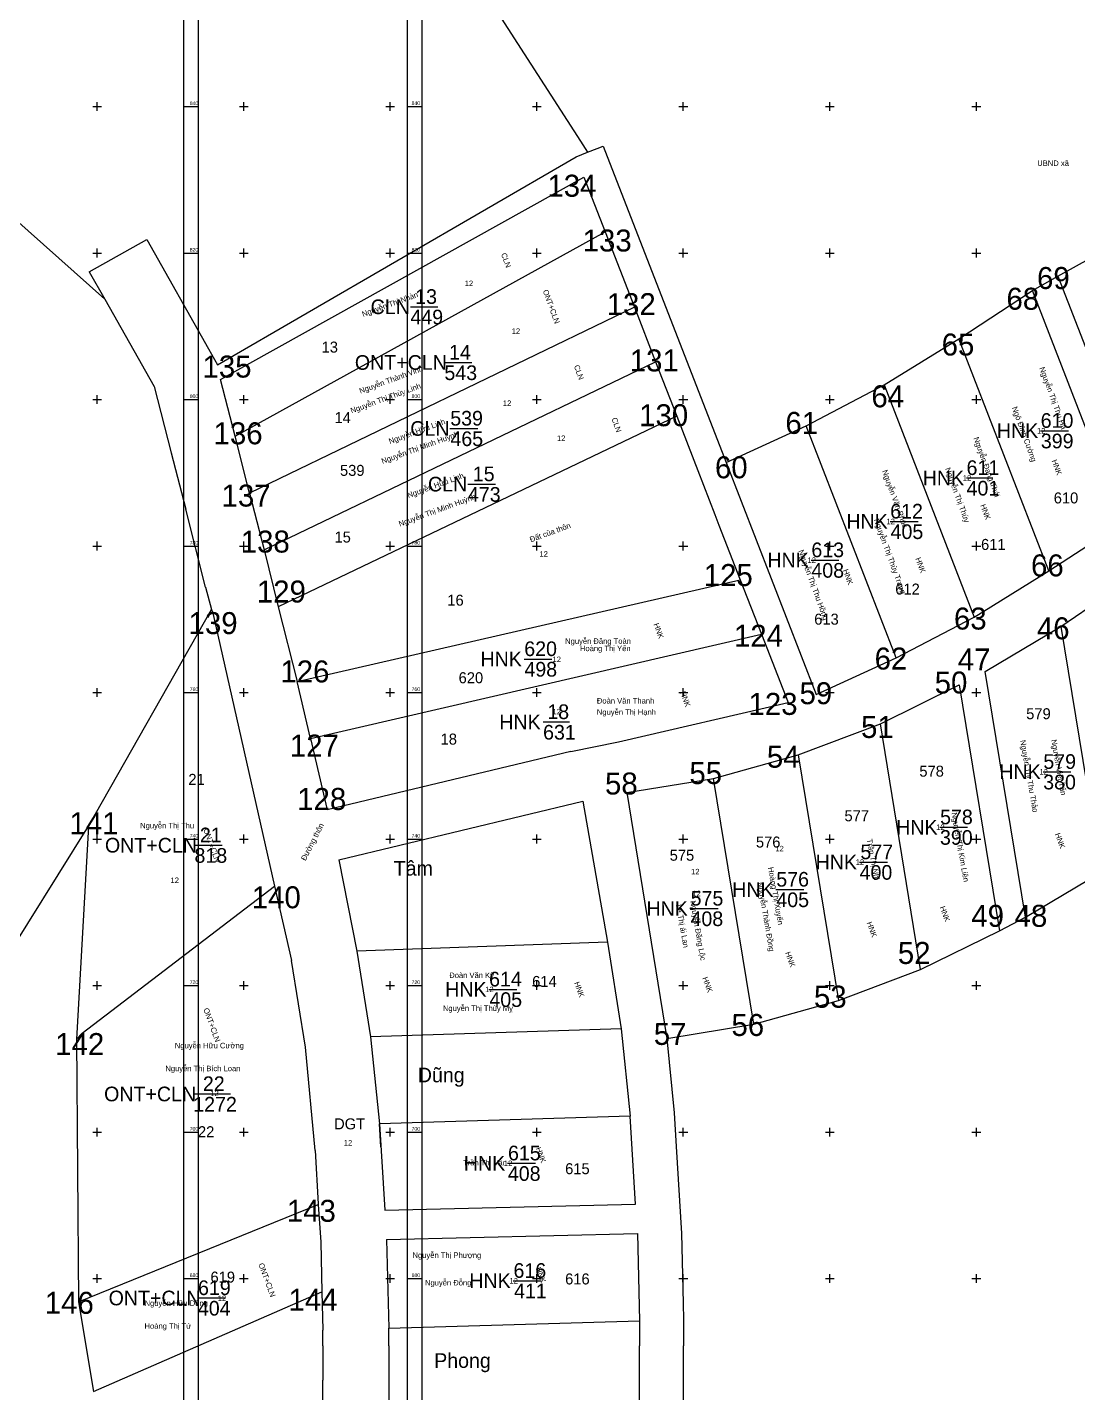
# Model space of a CAD drawing. Extents: x 547747 to 549324, y 1837450 to 1838029.
# Drawn here: x 548030.5 to 548173.8, y 1837664.4 to 1837850.8 of the extents above; entities that cross this region are included whole.
import ezdxf

# ---------------------------------------------------------------- set-up
doc = ezdxf.new("R2010")
doc.units = 0
for name, color, linetype in [('Level 10', 7, 'Continuous'), ('Level 13', 7, 'Continuous'), ('Level 14', 7, 'Continuous'), ('Level 15', 7, 'Continuous'), ('Level 16', 7, 'Continuous'), ('Level 18', 7, 'Continuous'), ('Level 19', 7, 'Continuous'), ('Level 2', 7, 'Continuous'), ('Level 21', 7, 'Continuous'), ('Level 3', 7, 'Continuous'), ('Level 57', 7, 'Continuous'), ('Level 58', 7, 'Continuous'), ('Level 63', 7, 'Continuous'), ('Level 9', 7, 'Continuous')]:
    doc.layers.add(name, color=color, linetype=linetype)

msp = doc.modelspace()

# ---------------------------------------------------------------- linework, layer by layer
at = {"layer": 'Level 10'}
for p, q in [((548083.96, 1837869.45), (548105.96, 1837835.29)), ((548018.09, 1837834.15), (548041.03, 1837813.7)), ((548105.36, 1837833.14), (548106.94, 1837833.76)), ((548105.96, 1837835.29), (548106.94, 1837833.76)), ((548106.94, 1837833.76), (548108.22, 1837834.25)), ((548108.22, 1837834.25), (548109.07, 1837834.58)), ((548109.07, 1837834.58), (548125.84, 1837791.42)), ((548056.43, 1837804.73), (548105.36, 1837833.14)), ((548056.81, 1837802.73), (548106.44, 1837830.34)), ((548106.44, 1837830.34), (548109.33, 1837822.88)), ((548058.81, 1837794.98), (548109.33, 1837822.88)), ((548109.33, 1837822.88), (548113.32, 1837812.63)), ((548171.14, 1837816.83), (548181.63, 1837822.66)), ((548038.92, 1837817.43), (548046.76, 1837821.85)), ((548046.76, 1837821.85), (548055.19, 1837806.92)), ((548038.92, 1837817.43), (548041.03, 1837813.7)), ((548170.41, 1837816.42), (548171.14, 1837816.83)), ((548171.14, 1837816.83), (548183.43, 1837785.13)), ((548157.61, 1837808.3), (548167.65, 1837814.87)), ((548167.65, 1837814.87), (548170.41, 1837816.42)), ((548179.94, 1837783.17), (548167.65, 1837814.87)), ((548041.03, 1837813.7), (548047.77, 1837801.78)), ((548113.32, 1837812.63), (548060.8, 1837787.23)), ((548113.32, 1837812.63), (548116.22, 1837805.17)), ((548147.4, 1837802), (548157.61, 1837808.3)), ((548169.9, 1837776.6), (548157.61, 1837808.3)), ((548055.19, 1837806.92), (548056.43, 1837804.73)), ((548062.77, 1837779.48), (548116.22, 1837805.17)), ((548116.22, 1837805.17), (548119.11, 1837797.72)), ((548058.81, 1837794.98), (548056.81, 1837802.73)), ((548136.77, 1837796.43), (548147.4, 1837802)), ((548147.4, 1837802), (548159.69, 1837770.3)), ((548047.77, 1837801.78), (548050.1, 1837792.73)), ((548119.11, 1837797.72), (548064.72, 1837771.72)), ((548119.11, 1837797.72), (548121.98, 1837790.32)), ((548125.84, 1837791.42), (548136.77, 1837796.43)), ((548149.06, 1837764.73), (548136.77, 1837796.43)), ((548060.8, 1837787.23), (548058.81, 1837794.98)), ((548050.1, 1837792.73), (548052.08, 1837785.02)), ((548125.84, 1837791.42), (548138.15, 1837759.73)), ((548121.98, 1837790.32), (548124.32, 1837784.29)), ((548060.8, 1837787.23), (548062.77, 1837779.48)), ((548054.77, 1837774.4), (548052.08, 1837785.02)), ((548124.32, 1837784.29), (548124.87, 1837782.86)), ((548124.87, 1837782.86), (548127.78, 1837775.41)), ((548169.9, 1837776.6), (548179.94, 1837783.17)), ((548062.77, 1837779.48), (548064.72, 1837771.72)), ((548159.69, 1837770.3), (548169.9, 1837776.6)), ((548054.77, 1837774.4), (548055.62, 1837771.34)), ((548067.27, 1837761.53), (548127.78, 1837775.41)), ((548127.78, 1837775.41), (548130.68, 1837767.96)), ((548171.51, 1837769.03), (548177.42, 1837773.02)), ((548038.8, 1837741.74), (548055.62, 1837771.34)), ((548055.62, 1837771.34), (548055.81, 1837770.67)), ((548055.81, 1837770.67), (548064.22, 1837733.56)), ((548064.72, 1837771.72), (548067.27, 1837761.53)), ((548149.06, 1837764.73), (548159.69, 1837770.3)), ((548161.21, 1837762.88), (548171.51, 1837769.03)), ((548171.51, 1837769.03), (548177.02, 1837735.48)), ((548069.09, 1837753.74), (548130.68, 1837767.96)), ((548130.68, 1837767.96), (548134.3, 1837758.64)), ((548138.15, 1837759.73), (548149.06, 1837764.73)), ((548166.71, 1837729.33), (548161.21, 1837762.88)), ((548069.09, 1837753.74), (548067.27, 1837761.53)), ((548146.9, 1837755.74), (548157.65, 1837761.06)), ((548157.65, 1837761.06), (548163.16, 1837727.49)), ((548111.16, 1837753.26), (548134.3, 1837758.64)), ((548135.67, 1837751.51), (548146.9, 1837755.74)), ((548152.39, 1837722.19), (548146.9, 1837755.74)), ((548069.09, 1837753.74), (548071.39, 1837744.01)), ((548104.64, 1837751.97), (548071.39, 1837744.01)), ((548104.64, 1837751.97), (548111.16, 1837753.26)), ((548124.12, 1837748.26), (548135.67, 1837751.51)), ((548135.67, 1837751.51), (548141.16, 1837717.96)), ((548112.27, 1837746.35), (548124.12, 1837748.26)), ((548129.61, 1837714.71), (548124.12, 1837748.26)), ((548112.27, 1837746.35), (548117.75, 1837712.79)), ((548072.96, 1837737.17), (548106.27, 1837745.16)), ((548106.27, 1837745.16), (548109.63, 1837725.94)), ((548000.88, 1837681), (548038.8, 1837741.74)), ((548038.8, 1837741.74), (548037.19, 1837712.66)), ((548072.96, 1837737.17), (548075.44, 1837724.7)), ((548166.71, 1837729.33), (548177.02, 1837735.48)), ((548037.94, 1837713.52), (548064.22, 1837733.56)), ((548064.22, 1837733.56), (548066.51, 1837723.43)), ((548163.16, 1837727.49), (548166.71, 1837729.33)), ((548152.39, 1837722.19), (548163.16, 1837727.49)), ((548109.63, 1837725.94), (548075.44, 1837724.7)), ((548109.63, 1837725.94), (548111.52, 1837714.09)), ((548075.44, 1837724.7), (548077.31, 1837713.02)), ((548068.41, 1837711.61), (548066.51, 1837723.43)), ((548141.16, 1837717.96), (548152.39, 1837722.19)), ((548129.61, 1837714.71), (548141.16, 1837717.96)), ((548117.75, 1837712.79), (548129.61, 1837714.71)), ((548037.19, 1837712.66), (548037.94, 1837713.52)), ((548037.19, 1837712.66), (548037.46, 1837676.84)), ((548111.52, 1837714.09), (548077.31, 1837713.02)), ((548077.31, 1837713.02), (548078.54, 1837701.11)), ((548111.52, 1837714.09), (548112.76, 1837702.15)), ((548117.75, 1837712.79), (548118.75, 1837702.61)), ((548069.73, 1837697.47), (548068.41, 1837711.61)), ((548112.76, 1837702.15), (548078.54, 1837701.11)), ((548113.49, 1837690.17), (548112.76, 1837702.15)), ((548118.75, 1837702.61), (548119.03, 1837698.01)), ((548078.54, 1837701.11), (548079.25, 1837689.32)), ((548069.73, 1837697.47), (548070.18, 1837690.18)), ((548119.03, 1837698.01), (548119.74, 1837686.14)), ((548037.46, 1837676.84), (548070.18, 1837690.11)), ((548070.18, 1837690.18), (548070.18, 1837690.11)), ((548070.18, 1837690.11), (548070.5, 1837684.95)), ((548079.25, 1837689.32), (548113.49, 1837690.17)), ((548070.5, 1837684.95), (548070.66, 1837678.18)), ((548079.5, 1837685.32), (548113.74, 1837686.17)), ((548079.5, 1837685.32), (548079.79, 1837673.24)), ((548113.74, 1837686.17), (548114.03, 1837674.23)), ((548119.74, 1837686.14), (548119.97, 1837676.66)), ((548039.5, 1837664.6), (548070.66, 1837678.18)), ((548070.66, 1837678.18), (548070.79, 1837672.97)), ((548037.46, 1837676.84), (548039.5, 1837664.6)), ((548119.97, 1837676.66), (548120.03, 1837674.38)), ((548079.79, 1837673.24), (548114.03, 1837674.23)), ((548079.79, 1837670.83), (548079.79, 1837673.24)), ((548114.03, 1837674.23), (548114.03, 1837670.83)), ((548120.03, 1837674.38), (548120.03, 1837670.82)), ((548070.79, 1837670.82), (548070.79, 1837672.97)), ((548070.79, 1837670.82), (548070.8, 1837666.15)), ((548079.79, 1837670.83), (548079.8, 1837664.73)), ((548114.02, 1837664.73), (548114.03, 1837670.83)), ((548120.02, 1837664.72), (548120.03, 1837670.82)), ((548070.8, 1837664.72), (548070.8, 1837666.15)), ((548070.8, 1837661.1), (548070.8, 1837664.72)), ((548079.8, 1837664.73), (548079.8, 1837661)), ((548114.02, 1837662.35), (548114.02, 1837664.73)), ((548120.02, 1837662.25), (548120.02, 1837664.72))]:
    msp.add_line(p, q, dxfattribs=at)
at = {"layer": 'Level 16'}
for p, q in [((548082.74, 1837812.66), (548086.5, 1837812.66)), ((548087.36, 1837805.06), (548091.15, 1837805.06)), ((548088.15, 1837796.05), (548091.97, 1837796.05)), ((548168.77, 1837795.74), (548172.56, 1837795.74)), ((548158.65, 1837789.3), (548162.25, 1837789.3)), ((548090.57, 1837788.45), (548094.36, 1837788.45)), ((548148.23, 1837783.36), (548152.05, 1837783.36)), ((548137.45, 1837778.08), (548141.24, 1837778.08)), ((548098.28, 1837764.58), (548102.07, 1837764.58)), ((548100.85, 1837755.98), (548104.45, 1837755.98)), ((548169.11, 1837749.18), (548172.9, 1837749.18)), ((548155.02, 1837741.62), (548158.81, 1837741.62)), ((548053.25, 1837739.17), (548057.05, 1837739.17)), ((548144.03, 1837736.85), (548147.86, 1837736.85)), ((548132.64, 1837733.11), (548136.47, 1837733.11)), ((548120.94, 1837730.52), (548124.76, 1837730.52)), ((548093.47, 1837719.48), (548097.29, 1837719.48)), ((548053.13, 1837705.2), (548058.19, 1837705.2)), ((548096.01, 1837695.74), (548099.83, 1837695.74)), ((548096.77, 1837679.7), (548100.6, 1837679.7)), ((548053.75, 1837677.35), (548057.51, 1837677.35))]:
    msp.add_line(p, q, dxfattribs=at)
at = {"layer": 'Level 57'}
msp.add_lwpolyline([(548078.54, 1837701.11), (548078.53, 1837701.11), (548078.72, 1837697.99)], close=True, dxfattribs=at)
msp.add_lwpolyline([(548078.54, 1837701.11), (548078.53, 1837701.11), (548078.72, 1837697.99)], close=True, dxfattribs=at)
at = {"layer": 'Level 58'}
for p, q in [((548039.4, 1837840), (548040.6, 1837840)), ((548039.4, 1837840), (548040.6, 1837840)), ((548039.4, 1837840), (548040.6, 1837840)), ((548039.4, 1837840), (548040.6, 1837840)), ((548039.4, 1837840), (548040.6, 1837840)), ((548040, 1837839.4), (548040, 1837840.6)), ((548040, 1837839.4), (548040, 1837840.6)), ((548040, 1837839.4), (548040, 1837840.6)), ((548040, 1837839.4), (548040, 1837840.6)), ((548040, 1837839.4), (548040, 1837840.6)), ((548059.4, 1837840), (548060.6, 1837840)), ((548059.4, 1837840), (548060.6, 1837840)), ((548059.4, 1837840), (548060.6, 1837840)), ((548059.4, 1837840), (548060.6, 1837840)), ((548059.4, 1837840), (548060.6, 1837840)), ((548060, 1837839.4), (548060, 1837840.6)), ((548060, 1837839.4), (548060, 1837840.6)), ((548060, 1837839.4), (548060, 1837840.6)), ((548060, 1837839.4), (548060, 1837840.6)), ((548060, 1837839.4), (548060, 1837840.6)), ((548079.4, 1837840), (548080.6, 1837840)), ((548079.4, 1837840), (548080.6, 1837840)), ((548079.4, 1837840), (548080.6, 1837840)), ((548079.4, 1837840), (548080.6, 1837840)), ((548079.4, 1837840), (548080.6, 1837840)), ((548080, 1837839.4), (548080, 1837840.6)), ((548080, 1837839.4), (548080, 1837840.6)), ((548080, 1837839.4), (548080, 1837840.6)), ((548080, 1837839.4), (548080, 1837840.6)), ((548080, 1837839.4), (548080, 1837840.6)), ((548082.31, 1837840), (548084.31, 1837840)), ((548082.31, 1837840), (548084.31, 1837840)), ((548082.31, 1837840), (548084.31, 1837840)), ((548082.31, 1837840), (548084.31, 1837840)), ((548082.31, 1837840), (548084.31, 1837840)), ((548040, 1837819.4), (548040, 1837820.6)), ((548040, 1837819.4), (548040, 1837820.6)), ((548040, 1837819.4), (548040, 1837820.6)), ((548040, 1837819.4), (548040, 1837820.6)), ((548040, 1837819.4), (548040, 1837820.6)), ((548060, 1837819.4), (548060, 1837820.6)), ((548060, 1837819.4), (548060, 1837820.6)), ((548060, 1837819.4), (548060, 1837820.6)), ((548060, 1837819.4), (548060, 1837820.6)), ((548060, 1837819.4), (548060, 1837820.6)), ((548080, 1837819.4), (548080, 1837820.6)), ((548080, 1837819.4), (548080, 1837820.6)), ((548080, 1837819.4), (548080, 1837820.6)), ((548080, 1837819.4), (548080, 1837820.6)), ((548080, 1837819.4), (548080, 1837820.6)), ((548039.4, 1837820), (548040.6, 1837820)), ((548039.4, 1837820), (548040.6, 1837820)), ((548039.4, 1837820), (548040.6, 1837820)), ((548039.4, 1837820), (548040.6, 1837820)), ((548039.4, 1837820), (548040.6, 1837820)), ((548059.4, 1837820), (548060.6, 1837820)), ((548059.4, 1837820), (548060.6, 1837820)), ((548059.4, 1837820), (548060.6, 1837820)), ((548059.4, 1837820), (548060.6, 1837820)), ((548059.4, 1837820), (548060.6, 1837820)), ((548079.4, 1837820), (548080.6, 1837820)), ((548079.4, 1837820), (548080.6, 1837820)), ((548079.4, 1837820), (548080.6, 1837820)), ((548079.4, 1837820), (548080.6, 1837820)), ((548079.4, 1837820), (548080.6, 1837820)), ((548082.31, 1837820), (548084.31, 1837820)), ((548082.31, 1837820), (548084.31, 1837820)), ((548082.31, 1837820), (548084.31, 1837820)), ((548082.31, 1837820), (548084.31, 1837820)), ((548082.31, 1837820), (548084.31, 1837820)), ((548039.4, 1837800), (548040.6, 1837800)), ((548039.4, 1837800), (548040.6, 1837800)), ((548039.4, 1837800), (548040.6, 1837800)), ((548039.4, 1837800), (548040.6, 1837800)), ((548039.4, 1837800), (548040.6, 1837800)), ((548040, 1837799.4), (548040, 1837800.6)), ((548040, 1837799.4), (548040, 1837800.6)), ((548040, 1837799.4), (548040, 1837800.6)), ((548040, 1837799.4), (548040, 1837800.6)), ((548040, 1837799.4), (548040, 1837800.6)), ((548059.4, 1837800), (548060.6, 1837800)), ((548059.4, 1837800), (548060.6, 1837800)), ((548059.4, 1837800), (548060.6, 1837800)), ((548059.4, 1837800), (548060.6, 1837800)), ((548059.4, 1837800), (548060.6, 1837800)), ((548060, 1837799.4), (548060, 1837800.6)), ((548060, 1837799.4), (548060, 1837800.6)), ((548060, 1837799.4), (548060, 1837800.6)), ((548060, 1837799.4), (548060, 1837800.6)), ((548060, 1837799.4), (548060, 1837800.6)), ((548079.4, 1837800), (548080.6, 1837800)), ((548079.4, 1837800), (548080.6, 1837800)), ((548079.4, 1837800), (548080.6, 1837800)), ((548079.4, 1837800), (548080.6, 1837800)), ((548079.4, 1837800), (548080.6, 1837800)), ((548080, 1837799.4), (548080, 1837800.6)), ((548080, 1837799.4), (548080, 1837800.6)), ((548080, 1837799.4), (548080, 1837800.6)), ((548080, 1837799.4), (548080, 1837800.6)), ((548080, 1837799.4), (548080, 1837800.6)), ((548082.31, 1837800), (548084.31, 1837800)), ((548082.31, 1837800), (548084.31, 1837800)), ((548082.31, 1837800), (548084.31, 1837800)), ((548082.31, 1837800), (548084.31, 1837800)), ((548082.31, 1837800), (548084.31, 1837800)), ((548039.4, 1837780), (548040.6, 1837780)), ((548039.4, 1837780), (548040.6, 1837780)), ((548039.4, 1837780), (548040.6, 1837780)), ((548039.4, 1837780), (548040.6, 1837780)), ((548039.4, 1837780), (548040.6, 1837780)), ((548040, 1837779.4), (548040, 1837780.6)), ((548040, 1837779.4), (548040, 1837780.6)), ((548040, 1837779.4), (548040, 1837780.6)), ((548040, 1837779.4), (548040, 1837780.6)), ((548040, 1837779.4), (548040, 1837780.6)), ((548059.4, 1837780), (548060.6, 1837780)), ((548059.4, 1837780), (548060.6, 1837780)), ((548059.4, 1837780), (548060.6, 1837780)), ((548059.4, 1837780), (548060.6, 1837780)), ((548059.4, 1837780), (548060.6, 1837780)), ((548060, 1837779.4), (548060, 1837780.6)), ((548060, 1837779.4), (548060, 1837780.6)), ((548060, 1837779.4), (548060, 1837780.6)), ((548060, 1837779.4), (548060, 1837780.6)), ((548060, 1837779.4), (548060, 1837780.6)), ((548079.4, 1837780), (548080.6, 1837780)), ((548079.4, 1837780), (548080.6, 1837780)), ((548079.4, 1837780), (548080.6, 1837780)), ((548079.4, 1837780), (548080.6, 1837780)), ((548079.4, 1837780), (548080.6, 1837780)), ((548080, 1837779.4), (548080, 1837780.6)), ((548080, 1837779.4), (548080, 1837780.6)), ((548080, 1837779.4), (548080, 1837780.6)), ((548080, 1837779.4), (548080, 1837780.6)), ((548080, 1837779.4), (548080, 1837780.6)), ((548082.31, 1837780), (548084.31, 1837780)), ((548082.31, 1837780), (548084.31, 1837780)), ((548082.31, 1837780), (548084.31, 1837780)), ((548082.31, 1837780), (548084.31, 1837780)), ((548082.31, 1837780), (548084.31, 1837780)), ((548039.4, 1837760), (548040.6, 1837760)), ((548039.4, 1837760), (548040.6, 1837760)), ((548039.4, 1837760), (548040.6, 1837760)), ((548039.4, 1837760), (548040.6, 1837760)), ((548039.4, 1837760), (548040.6, 1837760)), ((548040, 1837759.4), (548040, 1837760.6)), ((548040, 1837759.4), (548040, 1837760.6)), ((548040, 1837759.4), (548040, 1837760.6)), ((548040, 1837759.4), (548040, 1837760.6)), ((548040, 1837759.4), (548040, 1837760.6)), ((548059.4, 1837760), (548060.6, 1837760)), ((548059.4, 1837760), (548060.6, 1837760)), ((548059.4, 1837760), (548060.6, 1837760)), ((548059.4, 1837760), (548060.6, 1837760)), ((548059.4, 1837760), (548060.6, 1837760)), ((548060, 1837759.4), (548060, 1837760.6)), ((548060, 1837759.4), (548060, 1837760.6)), ((548060, 1837759.4), (548060, 1837760.6)), ((548060, 1837759.4), (548060, 1837760.6)), ((548060, 1837759.4), (548060, 1837760.6)), ((548079.4, 1837760), (548080.6, 1837760)), ((548079.4, 1837760), (548080.6, 1837760)), ((548079.4, 1837760), (548080.6, 1837760)), ((548079.4, 1837760), (548080.6, 1837760)), ((548079.4, 1837760), (548080.6, 1837760)), ((548080, 1837759.4), (548080, 1837760.6)), ((548080, 1837759.4), (548080, 1837760.6)), ((548080, 1837759.4), (548080, 1837760.6)), ((548080, 1837759.4), (548080, 1837760.6)), ((548080, 1837759.4), (548080, 1837760.6)), ((548082.31, 1837760), (548084.31, 1837760)), ((548082.31, 1837760), (548084.31, 1837760)), ((548082.31, 1837760), (548084.31, 1837760)), ((548082.31, 1837760), (548084.31, 1837760)), ((548082.31, 1837760), (548084.31, 1837760)), ((548040, 1837739.4), (548040, 1837740.6)), ((548040, 1837739.4), (548040, 1837740.6)), ((548040, 1837739.4), (548040, 1837740.6)), ((548040, 1837739.4), (548040, 1837740.6)), ((548040, 1837739.4), (548040, 1837740.6)), ((548060, 1837739.4), (548060, 1837740.6)), ((548060, 1837739.4), (548060, 1837740.6)), ((548060, 1837739.4), (548060, 1837740.6)), ((548060, 1837739.4), (548060, 1837740.6)), ((548060, 1837739.4), (548060, 1837740.6)), ((548080, 1837739.4), (548080, 1837740.6)), ((548080, 1837739.4), (548080, 1837740.6)), ((548080, 1837739.4), (548080, 1837740.6)), ((548080, 1837739.4), (548080, 1837740.6)), ((548080, 1837739.4), (548080, 1837740.6)), ((548039.4, 1837740), (548040.6, 1837740)), ((548039.4, 1837740), (548040.6, 1837740)), ((548039.4, 1837740), (548040.6, 1837740)), ((548039.4, 1837740), (548040.6, 1837740)), ((548039.4, 1837740), (548040.6, 1837740)), ((548059.4, 1837740), (548060.6, 1837740)), ((548059.4, 1837740), (548060.6, 1837740)), ((548059.4, 1837740), (548060.6, 1837740)), ((548059.4, 1837740), (548060.6, 1837740)), ((548059.4, 1837740), (548060.6, 1837740)), ((548079.4, 1837740), (548080.6, 1837740)), ((548079.4, 1837740), (548080.6, 1837740)), ((548079.4, 1837740), (548080.6, 1837740)), ((548079.4, 1837740), (548080.6, 1837740)), ((548079.4, 1837740), (548080.6, 1837740)), ((548082.31, 1837740), (548084.31, 1837740)), ((548082.31, 1837740), (548084.31, 1837740)), ((548082.31, 1837740), (548084.31, 1837740)), ((548082.31, 1837740), (548084.31, 1837740)), ((548082.31, 1837740), (548084.31, 1837740)), ((548039.4, 1837720), (548040.6, 1837720)), ((548039.4, 1837720), (548040.6, 1837720)), ((548039.4, 1837720), (548040.6, 1837720)), ((548039.4, 1837720), (548040.6, 1837720)), ((548039.4, 1837720), (548040.6, 1837720)), ((548040, 1837719.4), (548040, 1837720.6)), ((548040, 1837719.4), (548040, 1837720.6)), ((548040, 1837719.4), (548040, 1837720.6)), ((548040, 1837719.4), (548040, 1837720.6)), ((548040, 1837719.4), (548040, 1837720.6)), ((548059.4, 1837720), (548060.6, 1837720)), ((548059.4, 1837720), (548060.6, 1837720)), ((548059.4, 1837720), (548060.6, 1837720)), ((548059.4, 1837720), (548060.6, 1837720)), ((548059.4, 1837720), (548060.6, 1837720)), ((548060, 1837719.4), (548060, 1837720.6)), ((548060, 1837719.4), (548060, 1837720.6)), ((548060, 1837719.4), (548060, 1837720.6)), ((548060, 1837719.4), (548060, 1837720.6)), ((548060, 1837719.4), (548060, 1837720.6)), ((548079.4, 1837720), (548080.6, 1837720)), ((548079.4, 1837720), (548080.6, 1837720)), ((548079.4, 1837720), (548080.6, 1837720)), ((548079.4, 1837720), (548080.6, 1837720)), ((548079.4, 1837720), (548080.6, 1837720)), ((548080, 1837719.4), (548080, 1837720.6)), ((548080, 1837719.4), (548080, 1837720.6)), ((548080, 1837719.4), (548080, 1837720.6)), ((548080, 1837719.4), (548080, 1837720.6)), ((548080, 1837719.4), (548080, 1837720.6)), ((548082.31, 1837720), (548084.31, 1837720)), ((548082.31, 1837720), (548084.31, 1837720)), ((548082.31, 1837720), (548084.31, 1837720)), ((548082.31, 1837720), (548084.31, 1837720)), ((548082.31, 1837720), (548084.31, 1837720)), ((548039.4, 1837700), (548040.6, 1837700)), ((548039.4, 1837700), (548040.6, 1837700)), ((548039.4, 1837700), (548040.6, 1837700)), ((548039.4, 1837700), (548040.6, 1837700)), ((548039.4, 1837700), (548040.6, 1837700)), ((548040, 1837699.4), (548040, 1837700.6)), ((548040, 1837699.4), (548040, 1837700.6)), ((548040, 1837699.4), (548040, 1837700.6)), ((548040, 1837699.4), (548040, 1837700.6)), ((548040, 1837699.4), (548040, 1837700.6)), ((548059.4, 1837700), (548060.6, 1837700)), ((548059.4, 1837700), (548060.6, 1837700)), ((548059.4, 1837700), (548060.6, 1837700)), ((548059.4, 1837700), (548060.6, 1837700)), ((548059.4, 1837700), (548060.6, 1837700)), ((548060, 1837699.4), (548060, 1837700.6)), ((548060, 1837699.4), (548060, 1837700.6)), ((548060, 1837699.4), (548060, 1837700.6)), ((548060, 1837699.4), (548060, 1837700.6)), ((548060, 1837699.4), (548060, 1837700.6)), ((548079.4, 1837700), (548080.6, 1837700)), ((548079.4, 1837700), (548080.6, 1837700)), ((548079.4, 1837700), (548080.6, 1837700)), ((548079.4, 1837700), (548080.6, 1837700)), ((548079.4, 1837700), (548080.6, 1837700)), ((548080, 1837699.4), (548080, 1837700.6)), ((548080, 1837699.4), (548080, 1837700.6)), ((548080, 1837699.4), (548080, 1837700.6)), ((548080, 1837699.4), (548080, 1837700.6)), ((548080, 1837699.4), (548080, 1837700.6)), ((548082.31, 1837700), (548084.31, 1837700)), ((548082.31, 1837700), (548084.31, 1837700)), ((548082.31, 1837700), (548084.31, 1837700)), ((548082.31, 1837700), (548084.31, 1837700)), ((548082.31, 1837700), (548084.31, 1837700)), ((548039.4, 1837680), (548040.6, 1837680)), ((548039.4, 1837680), (548040.6, 1837680)), ((548039.4, 1837680), (548040.6, 1837680)), ((548039.4, 1837680), (548040.6, 1837680)), ((548039.4, 1837680), (548040.6, 1837680)), ((548040, 1837679.4), (548040, 1837680.6)), ((548040, 1837679.4), (548040, 1837680.6)), ((548040, 1837679.4), (548040, 1837680.6)), ((548040, 1837679.4), (548040, 1837680.6)), ((548040, 1837679.4), (548040, 1837680.6)), ((548059.4, 1837680), (548060.6, 1837680)), ((548059.4, 1837680), (548060.6, 1837680)), ((548059.4, 1837680), (548060.6, 1837680)), ((548059.4, 1837680), (548060.6, 1837680)), ((548059.4, 1837680), (548060.6, 1837680)), ((548060, 1837679.4), (548060, 1837680.6)), ((548060, 1837679.4), (548060, 1837680.6)), ((548060, 1837679.4), (548060, 1837680.6)), ((548060, 1837679.4), (548060, 1837680.6)), ((548060, 1837679.4), (548060, 1837680.6)), ((548079.4, 1837680), (548080.6, 1837680)), ((548079.4, 1837680), (548080.6, 1837680)), ((548079.4, 1837680), (548080.6, 1837680)), ((548079.4, 1837680), (548080.6, 1837680)), ((548079.4, 1837680), (548080.6, 1837680)), ((548080, 1837679.4), (548080, 1837680.6)), ((548080, 1837679.4), (548080, 1837680.6)), ((548080, 1837679.4), (548080, 1837680.6)), ((548080, 1837679.4), (548080, 1837680.6)), ((548080, 1837679.4), (548080, 1837680.6)), ((548082.31, 1837680), (548084.31, 1837680)), ((548082.31, 1837680), (548084.31, 1837680)), ((548082.31, 1837680), (548084.31, 1837680)), ((548082.31, 1837680), (548084.31, 1837680)), ((548082.31, 1837680), (548084.31, 1837680))]:
    msp.add_line(p, q, dxfattribs=at)
for points in [[(547746.94, 1837521.27), (547746.94, 1838021.37), (548084.31, 1838021.37), (548084.31, 1837521.27)], [(547746.94, 1837521.27), (547746.94, 1838021.37), (548084.31, 1838021.37), (548084.31, 1837521.27)], [(547746.94, 1837521.27), (547746.94, 1838021.37), (548084.31, 1838021.37), (548084.31, 1837521.27)], [(547746.94, 1837521.27), (547746.94, 1838021.37), (548084.31, 1838021.37), (548084.31, 1837521.27)], [(547746.94, 1837521.27), (547746.94, 1838021.37), (548084.31, 1838021.37), (548084.31, 1837521.27)], [(547748.94, 1838019.37), (548082.31, 1838019.37), (548082.31, 1837523.27), (547748.94, 1837523.27)], [(547748.94, 1837523.27), (547748.94, 1838019.37), (548082.31, 1838019.37), (548082.31, 1837523.27)], [(547748.94, 1837523.27), (547748.94, 1838019.37), (548082.31, 1838019.37), (548082.31, 1837523.27)], [(547748.94, 1837523.27), (547748.94, 1838019.37), (548082.31, 1838019.37), (548082.31, 1837523.27)], [(547748.94, 1837523.27), (547748.94, 1838019.37), (548082.31, 1838019.37), (548082.31, 1837523.27)], [(547748.94, 1837523.27), (547748.94, 1838019.37), (548082.31, 1838019.37), (548082.31, 1837523.27)], [(548053.83, 1838019.63), (548387.2, 1838019.63), (548387.2, 1837523.53), (548053.83, 1837523.53)]]:
    msp.add_lwpolyline(points, close=True, dxfattribs=at)
at = {"layer": 'Level 63'}
for p, q in [((548051.83, 1837840), (548053.83, 1837840)), ((548059.4, 1837840), (548060.6, 1837840)), ((548060, 1837839.4), (548060, 1837840.6)), ((548079.4, 1837840), (548080.6, 1837840)), ((548080, 1837839.4), (548080, 1837840.6)), ((548099.4, 1837840), (548100.6, 1837840)), ((548100, 1837839.4), (548100, 1837840.6)), ((548119.4, 1837840), (548120.6, 1837840)), ((548120, 1837839.4), (548120, 1837840.6)), ((548139.4, 1837840), (548140.6, 1837840)), ((548140, 1837839.4), (548140, 1837840.6)), ((548159.4, 1837840), (548160.6, 1837840)), ((548160, 1837839.4), (548160, 1837840.6)), ((548060, 1837819.4), (548060, 1837820.6)), ((548080, 1837819.4), (548080, 1837820.6)), ((548100, 1837819.4), (548100, 1837820.6)), ((548120, 1837819.4), (548120, 1837820.6)), ((548140, 1837819.4), (548140, 1837820.6)), ((548160, 1837819.4), (548160, 1837820.6)), ((548051.83, 1837820), (548053.83, 1837820)), ((548059.4, 1837820), (548060.6, 1837820)), ((548079.4, 1837820), (548080.6, 1837820)), ((548099.4, 1837820), (548100.6, 1837820)), ((548119.4, 1837820), (548120.6, 1837820)), ((548139.4, 1837820), (548140.6, 1837820)), ((548159.4, 1837820), (548160.6, 1837820)), ((548051.83, 1837800), (548053.83, 1837800)), ((548059.4, 1837800), (548060.6, 1837800)), ((548060, 1837799.4), (548060, 1837800.6)), ((548079.4, 1837800), (548080.6, 1837800)), ((548080, 1837799.4), (548080, 1837800.6)), ((548099.4, 1837800), (548100.6, 1837800)), ((548100, 1837799.4), (548100, 1837800.6)), ((548119.4, 1837800), (548120.6, 1837800)), ((548120, 1837799.4), (548120, 1837800.6)), ((548139.4, 1837800), (548140.6, 1837800)), ((548140, 1837799.4), (548140, 1837800.6)), ((548159.4, 1837800), (548160.6, 1837800)), ((548160, 1837799.4), (548160, 1837800.6)), ((548051.83, 1837780), (548053.83, 1837780)), ((548059.4, 1837780), (548060.6, 1837780)), ((548060, 1837779.4), (548060, 1837780.6)), ((548079.4, 1837780), (548080.6, 1837780)), ((548080, 1837779.4), (548080, 1837780.6)), ((548099.4, 1837780), (548100.6, 1837780)), ((548100, 1837779.4), (548100, 1837780.6)), ((548119.4, 1837780), (548120.6, 1837780)), ((548120, 1837779.4), (548120, 1837780.6)), ((548139.4, 1837780), (548140.6, 1837780)), ((548140, 1837779.4), (548140, 1837780.6)), ((548159.4, 1837780), (548160.6, 1837780)), ((548160, 1837779.4), (548160, 1837780.6)), ((548051.83, 1837760), (548053.83, 1837760)), ((548059.4, 1837760), (548060.6, 1837760)), ((548060, 1837759.4), (548060, 1837760.6)), ((548079.4, 1837760), (548080.6, 1837760)), ((548080, 1837759.4), (548080, 1837760.6)), ((548099.4, 1837760), (548100.6, 1837760)), ((548100, 1837759.4), (548100, 1837760.6)), ((548119.4, 1837760), (548120.6, 1837760)), ((548120, 1837759.4), (548120, 1837760.6)), ((548139.4, 1837760), (548140.6, 1837760)), ((548140, 1837759.4), (548140, 1837760.6)), ((548159.4, 1837760), (548160.6, 1837760)), ((548160, 1837759.4), (548160, 1837760.6)), ((548060, 1837739.4), (548060, 1837740.6)), ((548080, 1837739.4), (548080, 1837740.6)), ((548100, 1837739.4), (548100, 1837740.6)), ((548120, 1837739.4), (548120, 1837740.6)), ((548140, 1837739.4), (548140, 1837740.6)), ((548160, 1837739.4), (548160, 1837740.6)), ((548051.83, 1837740), (548053.83, 1837740)), ((548059.4, 1837740), (548060.6, 1837740)), ((548079.4, 1837740), (548080.6, 1837740)), ((548099.4, 1837740), (548100.6, 1837740)), ((548119.4, 1837740), (548120.6, 1837740)), ((548139.4, 1837740), (548140.6, 1837740)), ((548159.4, 1837740), (548160.6, 1837740)), ((548051.83, 1837720), (548053.83, 1837720)), ((548059.4, 1837720), (548060.6, 1837720)), ((548060, 1837719.4), (548060, 1837720.6)), ((548079.4, 1837720), (548080.6, 1837720)), ((548080, 1837719.4), (548080, 1837720.6)), ((548099.4, 1837720), (548100.6, 1837720)), ((548100, 1837719.4), (548100, 1837720.6)), ((548119.4, 1837720), (548120.6, 1837720)), ((548120, 1837719.4), (548120, 1837720.6)), ((548139.4, 1837720), (548140.6, 1837720)), ((548140, 1837719.4), (548140, 1837720.6)), ((548159.4, 1837720), (548160.6, 1837720)), ((548160, 1837719.4), (548160, 1837720.6)), ((548051.83, 1837700), (548053.83, 1837700)), ((548059.4, 1837700), (548060.6, 1837700)), ((548060, 1837699.4), (548060, 1837700.6)), ((548079.4, 1837700), (548080.6, 1837700)), ((548080, 1837699.4), (548080, 1837700.6)), ((548099.4, 1837700), (548100.6, 1837700)), ((548100, 1837699.4), (548100, 1837700.6)), ((548119.4, 1837700), (548120.6, 1837700)), ((548120, 1837699.4), (548120, 1837700.6)), ((548139.4, 1837700), (548140.6, 1837700)), ((548140, 1837699.4), (548140, 1837700.6)), ((548159.4, 1837700), (548160.6, 1837700)), ((548160, 1837699.4), (548160, 1837700.6)), ((548051.83, 1837680), (548053.83, 1837680)), ((548059.4, 1837680), (548060.6, 1837680)), ((548060, 1837679.4), (548060, 1837680.6)), ((548079.4, 1837680), (548080.6, 1837680)), ((548080, 1837679.4), (548080, 1837680.6)), ((548099.4, 1837680), (548100.6, 1837680)), ((548100, 1837679.4), (548100, 1837680.6)), ((548119.4, 1837680), (548120.6, 1837680)), ((548120, 1837679.4), (548120, 1837680.6)), ((548139.4, 1837680), (548140.6, 1837680)), ((548140, 1837679.4), (548140, 1837680.6)), ((548159.4, 1837680), (548160.6, 1837680)), ((548160, 1837679.4), (548160, 1837680.6))]:
    msp.add_line(p, q, dxfattribs=at)
for points in [[(548051.83, 1837521.53), (548051.83, 1838021.63), (548389.2, 1838021.63), (548389.2, 1837521.53)], [(548053.83, 1837523.53), (548053.83, 1838019.63), (548387.2, 1838019.63), (548387.2, 1837523.53)]]:
    msp.add_lwpolyline(points, close=True, dxfattribs=at)

# ---------------------------------------------------------------- texts
at = {"layer": 'Level 13'}
for s, height, p in [('UBND xã', 0.75, (548168.31, 1837831.89)), ('Nguyễn Đăng Toàn', 0.75, (548103.87, 1837766.65)), ('Đoàn Văn Thanh', 0.75, (548108.2, 1837758.5)), ('Nguyễn Thị Thu', 0.75, (548045.86, 1837741.46)), ('Tâm', 2, (548080.47, 1837735.01)), ('Tâm', 2, (548080.47, 1837735.01)), ('Tâm', 2, (548080.47, 1837735.01)), ('Tâm', 2, (548080.47, 1837735.01)), ('Đoàn Văn Kỳ', 0.75, (548088.05, 1837721.03)), ('Nguyễn Hữu Cường', 0.75, (548050.59, 1837711.43)), ('Dũng', 2, (548083.76, 1837706.79)), ('Trần Thị Vân', 0.75, (548089.94, 1837695.45)), ('Nguyễn Đỗng', 0.75, (548084.74, 1837679.06)), ('Nguyễn Hữu Dũng', 0.75, (548046.47, 1837676.27)), ('Phong', 2, (548085.99, 1837667.81)), ('Phong', 2, (548085.99, 1837667.81))]:
    msp.add_text(s, height=height, dxfattribs=at).set_placement(p)
for s, height, rotation, p in [('Nguyễn Thị Nhàn', 0.75, 20, (548076.3, 1837811.27)), ('Nguyễn Thành Vinh', 0.75, 20, (548075.93, 1837800.79)), ('Ngô Đình Cường', 0.75, 290, (548164.84, 1837798.88)), ('Nguyễn Hữu Linh', 0.7499, 20, (548079.95, 1837793.92)), ('Nguyễn Đang Thái', 0.75, 290, (548159.59, 1837794.72)), ('Nguyễn Hữu Linh', 0.7499, 20, (548082.49, 1837786.54)), ('Nguyễn Văn Phúc', 0.75, 290, (548147.12, 1837790.24)), ('Đất của thôn', 0.7499, 20, (548099.19, 1837780.5)), ('Nguyễn Thị Thu Hồng', 0.75, 290, (548135.68, 1837779.33)), ('Nguyễn Viết Tấn', 0.75, 280, (548170.21, 1837753.52)), ('Đường thôn', 0.75, 62.794, (548068.43, 1837736.97)), ('Nguyễn Thành Đồng', 0.75, 280, (548130.08, 1837734.03)), ('Nguyễn Đăng Lộc', 0.75, 280, (548120.92, 1837731.53))]:
    msp.add_text(s, height=height, rotation=rotation, dxfattribs=at).set_placement(p)
at = {"layer": 'Level 14'}
for s, p in [('13', (548083.4, 1837813.06)), ('14', (548088.03, 1837805.46)), ('539', (548088.19, 1837796.45)), ('610', (548168.78, 1837796.14)), ('15', (548091.27, 1837788.85)), ('611', (548158.66, 1837789.7)), ('612', (548148.24, 1837783.76)), ('613', (548137.48, 1837778.48)), ('620', (548098.29, 1837764.98)), ('18', (548101.44, 1837756.38)), ('579', (548169.14, 1837749.58)), ('578', (548155.05, 1837742.02)), ('21', (548054.01, 1837739.56)), ('577', (548144.17, 1837737.25)), ('576', (548132.69, 1837733.51)), ('575', (548121, 1837730.92)), ('614', (548093.49, 1837719.88)), ('22', (548054.42, 1837705.6)), ('615', (548096.07, 1837696.14)), ('616', (548096.82, 1837680.1)), ('619', (548053.76, 1837677.75))]:
    msp.add_text(s, height=2, dxfattribs=at).set_placement(p)
at = {"layer": 'Level 15'}
for s, height, rotation, p in [('Nguyễn Thị Thu Hà', 0.75, 290, (548168.58, 1837804.29)), ('Nguyễn Thị Thùy Linh', 0.75, 20, (548074.73, 1837798.1)), ('Nguyễn Thị Minh Huỳnh', 0.7499, 20, (548078.95, 1837791.2)), ('Nguyễn Thị Thúy', 0.75, 290, (548155.71, 1837790.56)), ('Nguyễn Thị Minh Huỳnh', 0.7499, 20, (548081.31, 1837782.64)), ('Nguyễn Thị Thùy Trang', 0.75, 290, (548145.99, 1837783.59)), ('Nguyễn Thị Thu Thảo', 0.75, 280, (548165.97, 1837753.45)), ('Nguyễn Thị Kim Liên', 0.75, 280, (548156.6, 1837743.56)), ('Trần Thị Nhi', 0.75, 280, (548145.04, 1837739.96)), ('Hoàng Thị Xuyến', 0.75, 280, (548131.55, 1837736.11)), ('Lê Thị ái Lan', 0.75, 280, (548118.99, 1837731.01))]:
    msp.add_text(s, height=height, rotation=rotation, dxfattribs=at).set_placement(p)
for s, p in [('Hoàng Thị Yến', (548105.89, 1837765.65)), ('Nguyễn Thị Hạnh', (548108.2, 1837756.96)), ('Nguyễn Thị Thùy Mỵ', (548087.19, 1837716.53)), ('Nguyễn Thị Bích Loan', (548049.3, 1837708.31)), ('Nguyễn Thị Phượng', (548083.04, 1837682.82)), ('Hoàng Thị Tứ', (548046.46, 1837673.15))]:
    msp.add_text(s, height=0.75, dxfattribs=at).set_placement(p)
at = {"layer": 'Level 18'}
for p in [(548090.16, 1837815.49), (548096.57, 1837808.96), (548095.37, 1837799.13), (548102.75, 1837794.34), (548168.27, 1837795.36), (548158.15, 1837788.92), (548147.73, 1837782.98), (548100.37, 1837778.55), (548136.95, 1837777.7), (548136.95, 1837777.7), (548102.15, 1837764.16), (548102.15, 1837757.02), (548168.61, 1837748.8), (548154.52, 1837741.24), (548132.56, 1837738.32), (548143.53, 1837736.48), (548143.53, 1837736.48), (548050.01, 1837734), (548121.06, 1837735.18), (548121.24, 1837732.2), (548092.96, 1837719.1), (548055.44, 1837704.91), (548073.66, 1837698.16), (548073.66, 1837698.16), (548095.51, 1837695.36), (548096.27, 1837679.32), (548056.45, 1837676.93)]:
    msp.add_text('12', height=0.75, dxfattribs=at).set_placement(p)
at = {"layer": 'Level 19'}
for s, p in [('CLN', (548095.11, 1837819.86)), ('ONT+CLN', (548100.81, 1837814.84)), ('CLN', (548105.05, 1837804.56)), ('CLN', (548110.18, 1837797.39)), ('HNK', (548170.26, 1837791.65)), ('HNK', (548160.53, 1837785.56)), ('HNK', (548151.66, 1837778.29)), ('HNK', (548141.76, 1837776.69)), ('HNK', (548115.92, 1837769.33)), ('HNK', (548119.56, 1837760.02)), ('ONT+CLN', (548054.47, 1837741.3)), ('HNK', (548170.7, 1837740.68)), ('HNK', (548154.99, 1837730.69)), ('HNK', (548145.01, 1837728.56)), ('HNK', (548133.88, 1837724.47)), ('HNK', (548105.08, 1837720.37)), ('HNK', (548122.59, 1837721.03)), ('ONT+CLN', (548054.47, 1837716.78)), ('HNK', (548099.84, 1837697.77)), ('ONT+CLN', (548062, 1837681.96)), ('HNK', (548099.84, 1837681.39))]:
    msp.add_text(s, height=0.75, rotation=290, dxfattribs=at).set_placement(p)
at = {"layer": 'Level 2'}
for s, p in [('CLN', (548077.32, 1837811.66)), ('ONT+CLN', (548075.17, 1837804.06)), ('CLN', (548082.73, 1837795.05)), ('HNK', (548162.8, 1837794.74)), ('CLN', (548085.15, 1837787.45)), ('HNK', (548152.68, 1837788.3)), ('HNK', (548142.26, 1837782.36)), ('HNK', (548131.48, 1837777.08)), ('HNK', (548092.31, 1837763.58)), ('HNK', (548094.88, 1837754.98)), ('HNK', (548163.14, 1837748.18)), ('HNK', (548149.05, 1837740.62)), ('ONT+CLN', (548041.06, 1837738.16)), ('HNK', (548138.06, 1837735.85)), ('HNK', (548126.67, 1837732.11)), ('HNK', (548114.97, 1837729.52)), ('HNK', (548087.5, 1837718.48)), ('ONT+CLN', (548040.94, 1837704.2)), ('HNK', (548090.04, 1837694.74)), ('HNK', (548090.8, 1837678.7)), ('ONT+CLN', (548041.56, 1837676.35))]:
    msp.add_text(s, height=2, dxfattribs=at).set_placement(p)
at = {"layer": 'Level 21'}
for s, p in [('13', (548070.63, 1837806.41)), ('14', (548072.39, 1837796.78)), ('539', (548073.14, 1837789.58)), ('610', (548170.56, 1837785.82)), ('15', (548072.39, 1837780.48)), ('611', (548160.64, 1837779.47)), ('612', (548148.93, 1837773.38)), ('16', (548087.79, 1837771.86)), ('613', (548137.87, 1837769.27)), ('613', (548137.87, 1837769.27)), ('620', (548089.33, 1837761.27)), ('579', (548166.8, 1837756.36)), ('18', (548086.87, 1837752.9)), ('578', (548152.22, 1837748.52)), ('21', (548052.44, 1837747.4)), ('577', (548142, 1837742.43)), ('577', (548142, 1837742.43)), ('576', (548129.91, 1837738.84)), ('576', (548129.91, 1837738.84)), ('575', (548118.14, 1837737.04)), ('575', (548118.14, 1837737.04)), ('614', (548099.37, 1837719.81)), ('DGT', (548072.33, 1837700.37)), ('DGT', (548072.33, 1837700.37)), ('22', (548053.75, 1837699.3)), ('615', (548103.87, 1837694.25)), ('619', (548055.46, 1837679.45)), ('616', (548103.87, 1837679.2))]:
    msp.add_text(s, height=1.5, dxfattribs=at).set_placement(p)
at = {"layer": 'Level 3'}
for s, p in [('449', (548082.75, 1837810.26)), ('543', (548087.39, 1837802.66)), ('465', (548088.21, 1837793.65)), ('399', (548168.8, 1837793.34)), ('401', (548158.66, 1837786.9)), ('473', (548090.6, 1837786.05)), ('405', (548148.29, 1837780.96)), ('408', (548137.48, 1837775.68)), ('498', (548098.31, 1837762.18)), ('631', (548100.86, 1837753.58)), ('380', (548169.12, 1837746.78)), ('390', (548155.03, 1837739.22)), ('818', (548053.28, 1837736.76)), ('400', (548144.06, 1837734.45)), ('405', (548132.7, 1837730.71)), ('408', (548120.98, 1837728.12)), ('405', (548093.53, 1837717.08)), ('1272', (548053.11, 1837702.8)), ('408', (548096.05, 1837693.34)), ('411', (548096.9, 1837677.3)), ('404', (548053.74, 1837674.95))]:
    msp.add_text(s, height=2, dxfattribs=at).set_placement(p)
at = {"layer": 'Level 58'}
for s, p in [('840', (548082.91, 1837840.2)), ('840', (548082.91, 1837840.2)), ('840', (548082.91, 1837840.2)), ('840', (548082.91, 1837840.2)), ('840', (548082.91, 1837840.2)), ('820', (548082.91, 1837820.2)), ('820', (548082.91, 1837820.2)), ('820', (548082.91, 1837820.2)), ('820', (548082.91, 1837820.2)), ('820', (548082.91, 1837820.2)), ('800', (548082.91, 1837800.2)), ('800', (548082.91, 1837800.2)), ('800', (548082.91, 1837800.2)), ('800', (548082.91, 1837800.2)), ('800', (548082.91, 1837800.2)), ('780', (548082.91, 1837780.2)), ('780', (548082.91, 1837780.2)), ('780', (548082.91, 1837780.2)), ('780', (548082.91, 1837780.2)), ('780', (548082.91, 1837780.2)), ('760', (548082.91, 1837760.2)), ('760', (548082.91, 1837760.2)), ('760', (548082.91, 1837760.2)), ('760', (548082.91, 1837760.2)), ('760', (548082.91, 1837760.2)), ('740', (548082.91, 1837740.2)), ('740', (548082.91, 1837740.2)), ('740', (548082.91, 1837740.2)), ('740', (548082.91, 1837740.2)), ('740', (548082.91, 1837740.2)), ('720', (548082.91, 1837720.2)), ('720', (548082.91, 1837720.2)), ('720', (548082.91, 1837720.2)), ('720', (548082.91, 1837720.2)), ('720', (548082.91, 1837720.2)), ('700', (548082.91, 1837700.2)), ('700', (548082.91, 1837700.2)), ('700', (548082.91, 1837700.2)), ('700', (548082.91, 1837700.2)), ('700', (548082.91, 1837700.2)), ('680', (548082.91, 1837680.2)), ('680', (548082.91, 1837680.2)), ('680', (548082.91, 1837680.2)), ('680', (548082.91, 1837680.2)), ('680', (548082.91, 1837680.2))]:
    msp.add_text(s, height=0.5, dxfattribs=at).set_placement(p)
at = {"layer": 'Level 63'}
for s, p in [('840', (548052.63, 1837840.2)), ('820', (548052.63, 1837820.2)), ('800', (548052.63, 1837800.2)), ('780', (548052.63, 1837780.2)), ('760', (548052.63, 1837760.2)), ('740', (548052.63, 1837740.2)), ('720', (548052.63, 1837720.2)), ('700', (548052.63, 1837700.2)), ('680', (548052.63, 1837680.2))]:
    msp.add_text(s, height=0.5, dxfattribs=at).set_placement(p)
at = {"layer": 'Level 9'}
for s, p in [('134', (548101.45, 1837827.69)), ('133', (548106.26, 1837820.21)), ('69', (548168.28, 1837815.09)), ('68', (548164.11, 1837812.26)), ('132', (548109.54, 1837811.52)), ('65', (548155.26, 1837806.01)), ('135', (548054.37, 1837803)), ('131', (548112.69, 1837803.84)), ('64', (548145.67, 1837798.94)), ('130', (548113.97, 1837796.36)), ('61', (548133.93, 1837795.31)), ('136', (548055.88, 1837793.89)), ('60', (548124.32, 1837789.25)), ('137', (548056.97, 1837785.39)), ('138', (548059.59, 1837779.11)), ('125', (548122.79, 1837774.54)), ('66', (548167.46, 1837775.86)), ('129', (548061.79, 1837772.29)), ('139', (548052.47, 1837767.98)), ('63', (548156.94, 1837768.6)), ('46', (548168.26, 1837767.27)), ('124', (548126.91, 1837766.25)), ('62', (548146.11, 1837763.14)), ('47', (548157.46, 1837763.02)), ('126', (548065, 1837761.38)), ('50', (548154.31, 1837759.87)), ('59', (548135.86, 1837758.41)), ('123', (548128.9, 1837756.95)), ('51', (548144.26, 1837753.8)), ('127', (548066.3, 1837751.26)), ('54', (548131.4, 1837749.74)), ('55', (548120.83, 1837747.51)), ('58', (548109.31, 1837746.08)), ('128', (548067.3, 1837743.97)), ('141', (548036.21, 1837740.66)), ('140', (548061.09, 1837730.55)), ('49', (548159.31, 1837728.02)), ('48', (548165.22, 1837728.02)), ('52', (548149.28, 1837722.95)), ('53', (548137.83, 1837716.98)), ('56', (548126.57, 1837713.12)), ('57', (548115.97, 1837711.9)), ('142', (548034.27, 1837710.51)), ('143', (548065.88, 1837687.75)), ('146', (548032.84, 1837675.19)), ('144', (548066.11, 1837675.61))]:
    msp.add_text(s, height=3, dxfattribs=at).set_placement(p)

doc.saveas('drawing.dxf')
